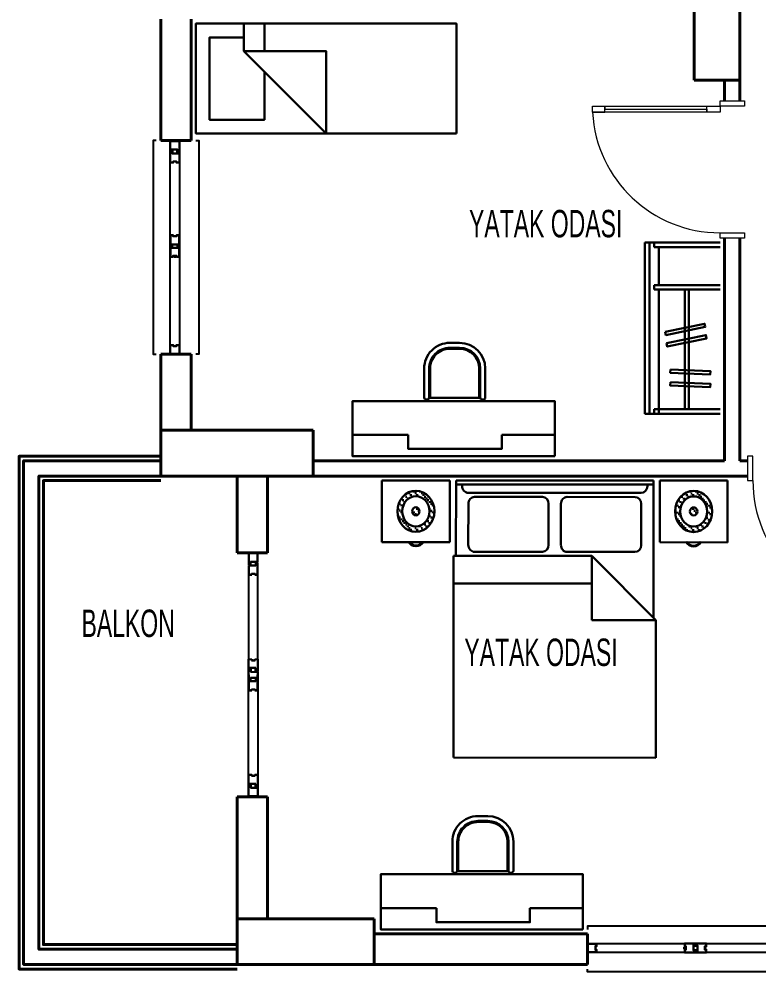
# Model space of a CAD drawing. Header units: millimetres. Extents: x 38 to 2313, y 33 to 1283.
# Drawn here: x 38 to 523, y 33 to 658 of the extents above; entities that cross this region are included whole.
import ezdxf

# ---------------------------------------------------------------- set-up
doc = ezdxf.new("R2010")
doc.units = ezdxf.units.MM
for name, color, linetype, lineweight in [('duvar_40', 45, 'Continuous', 40), ('PENC_25', 74, 'Continuous', 25), ('TEF', 145, 'Continuous', 30), ('yazı', 253, 'Continuous', 20)]:
    doc.layers.add(name, color=color, linetype=linetype, lineweight=lineweight)
doc.styles.add('ARIAL', font='Arial')

# ---------------------------------------------------------------- blocks, each defined once
blk = doc.blocks.new('1')
at = {"layer": 'duvar_40', "linetype": 'ByBlock', "elevation": -433.172157, "flags": 128}
for points in [[(410.504434, 37.91508), (410.504434, 57.91508)], [(550.504434, 37.91508), (550.504434, 57.91508)]]:
    blk.add_lwpolyline(points, dxfattribs=at)
at = {"layer": 'PENC_25'}
for p, q in [((416.479657, 51.706598, -433.172157), (535.965435, 51.706598, -433.172157)), ((535.965435, 45.706595, -433.172157), (416.479657, 45.706595, -433.172157))]:
    blk.add_line(p, q, dxfattribs=at)
at = {"layer": 'PENC_25', "elevation": -433.172157, "flags": 128}
for points in [[(550.504434, 60.91508), (550.504434, 62.91508), (410.504434, 62.91508), (410.504434, 60.91508)], [(550.504434, 34.91508), (550.504434, 32.998113), (410.504434, 32.998113), (410.504434, 34.91508)]]:
    blk.add_lwpolyline(points, dxfattribs=at)
for points in [[(410.504434, 51.706598), (410.504434, 45.706595), (410.504434, 45.706595)], [(416.479657, 45.706595), (410.504434, 45.706595), (410.504434, 51.706598), (416.479657, 51.706598), (416.479657, 49.706597), (415.779657, 49.706597), (415.779657, 47.706597), (416.479657, 47.706597)], [(416.279657, 45.906595), (410.679654, 45.906595), (410.679654, 51.506598), (416.279657, 51.506598), (416.279657, 49.906597), (415.579657, 49.906597), (415.579657, 47.506597), (416.279657, 47.506597)], [(474.141786, 45.706595), (482.141789, 45.706595), (482.141789, 47.206597), (480.141788, 47.206597), (480.141788, 51.706598), (474.141786, 51.706598), (474.141786, 49.706597), (474.841786, 49.706597), (474.841786, 47.706597), (474.141786, 47.706597)], [(474.341786, 45.906595), (481.941789, 45.906595), (481.941789, 47.006597), (479.941788, 47.006597), (479.941788, 51.506598), (474.341786, 51.506598), (474.341786, 49.906597), (475.041786, 49.906597), (475.041786, 47.506597), (474.341786, 47.506597)], [(488.441792, 51.706598), (480.441788, 51.706598), (480.441788, 50.206597), (482.441789, 50.206597), (482.441789, 45.706595), (488.441792, 45.706595), (488.441792, 47.706597), (487.741792, 47.706597), (487.741792, 49.706597), (488.441792, 49.706597)], [(488.241792, 51.506598), (480.641788, 51.506598), (480.641788, 50.406597), (482.641789, 50.406597), (482.641789, 45.906595), (488.241792, 45.906595), (488.241792, 47.506597), (487.541792, 47.506597), (487.541792, 49.906597), (488.241792, 49.906597)], [(535.965435, 51.706598), (544.179652, 51.706598), (544.179652, 50.206597), (542.179651, 50.206597), (542.179651, 45.706595), (535.965435, 45.706595), (535.965435, 47.706597), (536.665435, 47.706597), (536.665435, 49.706597), (535.965435, 49.706597)], [(536.165435, 51.506598), (543.979652, 51.506598), (543.979652, 50.406597), (541.979651, 50.406597), (541.979651, 45.906595), (536.165435, 45.906595), (536.165435, 47.506597), (536.865435, 47.506597), (536.865435, 49.906597), (536.165435, 49.906597)], [(550.504434, 45.706595), (542.479651, 45.706595), (542.479651, 47.206597), (544.479652, 47.206597), (544.479652, 51.706598), (550.504434, 51.706598), (550.504434, 48.706597)], [(550.079654, 45.906595), (542.679651, 45.906595), (542.679651, 47.006597), (544.679652, 47.006597), (544.679652, 51.506598), (550.079654, 51.506598), (550.079654, 49.906597), (550.079654, 47.506597)], [(550.504434, 51.706598), (550.504434, 45.706595)], [(473.941786, 49.206597), (474.841786, 49.206597), (474.841786, 48.206597), (473.941786, 48.206597)]]:
    blk.add_lwpolyline(points, close=True, dxfattribs=at)
blk = doc.blocks.new('kapı7')
at = {"layer": 'PENC_25', "lineweight": 20}
for p, q in [((409030.876912, -107974.352343), (409030.876912, -107970.879764)), ((409030.876912, -107970.879764), (409046.877057, -107970.879764)), ((409046.877006, -107970.879764), (409046.877006, -107974.352343)), ((408947.153507, -107978.352343), (408947.153507, -107974.352343)), ((409046.877006, -107974.352343), (409030.876912, -107974.352343)), ((409030.876912, -108060.879764), (409030.876912, -108057.407186)), ((409030.876912, -108057.407186), (409046.877006, -108057.407186)), ((409046.877006, -108057.407186), (409046.877006, -108060.879764)), ((409046.877057, -108060.879764), (409030.876912, -108060.879764))]:
    blk.add_line(p, q, dxfattribs=at)
at = {"layer": 'PENC_25', "lineweight": 20, "flags": 128}
blk.add_lwpolyline([(408947.153507, -107974.352343), (409030.876912, -107974.352343), (409030.876912, -107978.352343), (408947.153507, -107978.352343), (408955.225943, -107978.352343), (408955.225943, -107974.352343), (408955.225943, -107976.352343), (409022.31501, -107976.352343), (409022.31501, -107978.352343), (409022.31501, -107974.352343)], dxfattribs=at)
at = {"layer": 'PENC_25', "lineweight": 20}
blk.add_arc((409030.865611, -107973.605097), 83.80209, 183.247447, 270.007727, dxfattribs=at)
blk = doc.blocks.new('kapı8')
at = {"layer": 'PENC_25', "lineweight": 20}
for p, q in [((409048.973098, -108203.91274), (409048.973098, -108219.912885)), ((409052.445677, -108203.912791), (409048.973098, -108203.912791)), ((409052.445677, -108219.912885), (409052.445677, -108203.912791)), ((409135.50052, -108203.912936), (409135.50052, -108219.913029)), ((409138.973098, -108203.912936), (409135.50052, -108203.912936)), ((409138.973098, -108219.913029), (409138.973098, -108203.912885)), ((409048.973098, -108219.912885), (409052.445677, -108219.912885)), ((409135.50052, -108219.913029), (409138.973098, -108219.913029)), ((409131.50052, -108303.636435), (409135.50052, -108303.636435))]:
    blk.add_line(p, q, dxfattribs=at)
at = {"layer": 'PENC_25', "lineweight": 20, "flags": 128}
blk.add_lwpolyline([(409135.50052, -108303.636435), (409135.50052, -108219.913029), (409131.50052, -108219.913029), (409131.50052, -108303.636435), (409131.50052, -108295.563999), (409135.50052, -108295.563999), (409133.50052, -108295.563999), (409133.50052, -108228.474932), (409131.50052, -108228.474932), (409135.50052, -108228.474932)], dxfattribs=at)
at = {"layer": 'PENC_25', "lineweight": 20}
blk.add_arc((409136.247766, -108219.924187), 83.80209, 179.992273, 266.752553, dxfattribs=at)
blk = doc.blocks.new('pencere3')
at = {"layer": 'PENC_25'}
for p, q in [((408670.169053, -108130.937663), (408670.169053, -108011.451885)), ((408676.169056, -108011.451885), (408676.169056, -108130.937663))]:
    blk.add_line(p, q, dxfattribs=at)
at = {"layer": 'PENC_25', "flags": 128}
for points in [[(408660.960571, -107996.912886), (408658.960571, -107996.912886), (408658.960571, -108136.912886), (408660.960571, -108136.912886)], [(408686.960571, -107996.912886), (408688.877538, -107996.912886), (408688.877538, -108136.912886), (408686.960571, -108136.912886)]]:
    blk.add_lwpolyline(points, dxfattribs=at)
for points in [[(408670.169053, -107996.912886), (408676.169056, -107996.912886)], [(408676.169056, -107996.912886), (408676.169056, -108004.937669), (408674.669054, -108004.937669), (408674.669054, -108002.937668), (408670.169053, -108002.937668), (408670.169053, -107996.912886), (408673.169054, -107996.912886)], [(408675.969056, -107997.337665), (408675.969056, -108004.737669), (408674.869054, -108004.737669), (408674.869054, -108002.737668), (408670.369053, -108002.737668), (408670.369053, -107997.337665), (408671.969054, -107997.337665), (408674.369054, -107997.337665)], [(408670.169053, -108011.451885), (408670.169053, -108003.237668), (408671.669054, -108003.237668), (408671.669054, -108005.237669), (408676.169056, -108005.237669), (408676.169056, -108011.451885), (408674.169054, -108011.451885), (408674.169054, -108010.751885), (408672.169054, -108010.751885), (408672.169054, -108011.451885)], [(408670.369053, -108011.251885), (408670.369053, -108003.437668), (408671.469054, -108003.437668), (408671.469054, -108005.437669), (408675.969056, -108005.437669), (408675.969056, -108011.251885), (408674.369054, -108011.251885), (408674.369054, -108010.551885), (408671.969054, -108010.551885), (408671.969054, -108011.251885)], [(408670.169053, -108058.975528), (408670.169053, -108066.975531), (408671.669054, -108066.975531), (408671.669054, -108064.97553), (408676.169056, -108064.97553), (408676.169056, -108058.975528), (408674.169054, -108058.975528), (408674.169054, -108059.675528), (408672.169054, -108059.675528), (408672.169054, -108058.975528)], [(408670.369053, -108059.175528), (408670.369053, -108066.775531), (408671.469054, -108066.775531), (408671.469054, -108064.77553), (408675.969056, -108064.77553), (408675.969056, -108059.175528), (408674.369054, -108059.175528), (408674.369054, -108059.875528), (408671.969054, -108059.875528), (408671.969054, -108059.175528)], [(408676.169056, -108073.275533), (408676.169056, -108065.27553), (408674.669054, -108065.27553), (408674.669054, -108067.275531), (408670.169053, -108067.275531), (408670.169053, -108073.275533), (408672.169054, -108073.275533), (408672.169054, -108072.575533), (408674.169054, -108072.575533), (408674.169054, -108073.275533)], [(408675.969056, -108073.075533), (408675.969056, -108065.47553), (408674.869054, -108065.47553), (408674.869054, -108067.475531), (408670.369053, -108067.475531), (408670.369053, -108073.075533), (408671.969054, -108073.075533), (408671.969054, -108072.375533), (408674.369054, -108072.375533), (408674.369054, -108073.075533)], [(408672.669054, -108073.475533), (408672.669054, -108072.575533), (408673.669054, -108072.575533), (408673.669054, -108073.475533)], [(408676.169056, -108130.937663), (408676.169056, -108136.912886), (408670.169053, -108136.912886), (408670.169053, -108130.937663), (408672.169054, -108130.937663), (408672.169054, -108131.637663), (408674.169054, -108131.637663), (408674.169054, -108130.937663)], [(408675.969056, -108131.137663), (408675.969056, -108136.737666), (408670.369053, -108136.737666), (408670.369053, -108131.137663), (408671.969054, -108131.137663), (408671.969054, -108131.837663), (408674.369054, -108131.837663), (408674.369054, -108131.137663)], [(408670.169053, -108136.912886), (408676.169056, -108136.912886), (408676.169056, -108136.912886)]]:
    blk.add_lwpolyline(points, close=True, dxfattribs=at)
blk = doc.blocks.new('pencere5')
at = {"layer": 'PENC_25'}
for p, q in [((408727.589881, -108267.23477, -433.172157), (408721.589877, -108267.23477, -433.172157)), ((408721.589877, -108267.23477, -433.172157), (408721.589877, -108267.23477, -433.172157)), ((408721.589877, -108267.23477, -433.172157), (408727.589881, -108267.23477, -433.172157)), ((408721.589877, -108267.23477, -433.172157), (408721.589877, -108275.259553, -433.172157)), ((408724.589879, -108267.23477, -433.172157), (408721.589877, -108267.23477, -433.172157)), ((408721.789877, -108267.659549, -433.172157), (408721.789877, -108275.059553, -433.172157)), ((408723.389879, -108267.659549, -433.172157), (408721.789877, -108267.659549, -433.172157)), ((408722.889879, -108275.059553, -433.172157), (408722.889879, -108273.059552, -433.172157)), ((408722.889879, -108273.059552, -433.172157), (408727.389881, -108273.059552, -433.172157)), ((408725.789879, -108267.659549, -433.172157), (408723.389879, -108267.659549, -433.172157)), ((408723.389879, -108267.659549, -433.172157), (408723.389879, -108267.659549, -433.172157)), ((408727.589881, -108267.23477, -433.172157), (408724.589879, -108267.23477, -433.172157)), ((408724.589879, -108267.23477, -433.172157), (408724.589879, -108267.23477, -433.172157)), ((408724.589879, -108267.23477, -433.172157), (408724.589879, -108267.23477, -433.172157)), ((408724.589879, -108267.23477, -433.172157), (408724.589879, -108267.23477, -433.172157)), ((408727.389881, -108267.659549, -433.172157), (408725.789879, -108267.659549, -433.172157)), ((408725.789879, -108267.659549, -433.172157), (408725.789879, -108267.659549, -433.172157)), ((408727.389881, -108273.059552, -433.172157), (408727.389881, -108267.659549, -433.172157)), ((408727.589881, -108267.23477, -433.172157), (408727.589881, -108267.23477, -433.172157)), ((408727.589881, -108273.259552, -433.172157), (408727.589881, -108267.23477, -433.172157)), ((408721.589877, -108275.259553, -433.172157), (408723.089879, -108275.259553, -433.172157)), ((408726.089879, -108275.559553, -433.172157), (408721.589877, -108275.559553, -433.172157)), ((408721.589877, -108275.559553, -433.172157), (408721.589877, -108281.773769, -433.172157)), ((408721.789877, -108275.059553, -433.172157), (408722.889879, -108275.059553, -433.172157)), ((408726.289879, -108275.759553, -433.172157), (408721.789877, -108275.759553, -433.172157)), ((408721.789877, -108275.759553, -433.172157), (408721.789877, -108281.573769, -433.172157)), ((408723.089879, -108275.259553, -433.172157), (408723.089879, -108273.259552, -433.172157)), ((408723.089879, -108273.259552, -433.172157), (408727.589881, -108273.259552, -433.172157)), ((408727.589881, -108273.559552, -433.172157), (408726.089879, -108273.559552, -433.172157)), ((408726.089879, -108273.559552, -433.172157), (408726.089879, -108275.559553, -433.172157)), ((408727.389881, -108273.759552, -433.172157), (408726.289879, -108273.759552, -433.172157)), ((408726.289879, -108273.759552, -433.172157), (408726.289879, -108275.759553, -433.172157)), ((408727.389881, -108281.573769, -433.172157), (408727.389881, -108273.759552, -433.172157)), ((408727.589881, -108281.773769, -433.172157), (408727.589881, -108273.559552, -433.172157)), ((408721.589877, -108281.773769, -433.172157), (408723.589879, -108281.773769, -433.172157)), ((408721.589877, -108281.773769, -433.172157), (408721.589877, -108347.23477, -433.172157)), ((408721.789877, -108281.573769, -433.172157), (408723.389879, -108281.573769, -433.172157)), ((408723.389879, -108281.573769, -433.172157), (408723.389879, -108280.873769, -433.172157)), ((408723.389879, -108280.873769, -433.172157), (408725.789879, -108280.873769, -433.172157)), ((408723.589879, -108281.773769, -433.172157), (408723.589879, -108281.073769, -433.172157)), ((408723.589879, -108281.073769, -433.172157), (408725.589879, -108281.073769, -433.172157)), ((408725.589879, -108281.073769, -433.172157), (408725.589879, -108281.773769, -433.172157)), ((408725.589879, -108281.773769, -433.172157), (408727.589881, -108281.773769, -433.172157)), ((408725.789879, -108280.873769, -433.172157), (408725.789879, -108281.573769, -433.172157)), ((408725.789879, -108281.573769, -433.172157), (408727.389881, -108281.573769, -433.172157)), ((408727.589881, -108347.23477, -433.172157), (408727.589881, -108281.773769, -433.172157)), ((408721.589877, -108342.934768, -433.172157), (408721.589877, -108336.934766, -433.172157)), ((408721.589877, -108336.934766, -433.172157), (408723.589879, -108336.934766, -433.172157)), ((408721.789877, -108342.734768, -433.172157), (408721.789877, -108337.134766, -433.172157)), ((408721.789877, -108337.134766, -433.172157), (408723.389879, -108337.134766, -433.172157)), ((408723.389879, -108337.134766, -433.172157), (408723.389879, -108337.834766, -433.172157)), ((408723.389879, -108337.834766, -433.172157), (408725.789879, -108337.834766, -433.172157)), ((408723.589879, -108336.934766, -433.172157), (408723.589879, -108337.634766, -433.172157)), ((408723.589879, -108337.634766, -433.172157), (408725.589879, -108337.634766, -433.172157)), ((408725.589879, -108337.634766, -433.172157), (408725.589879, -108336.934766, -433.172157)), ((408725.589879, -108336.934766, -433.172157), (408727.589881, -108336.934766, -433.172157)), ((408725.789879, -108337.834766, -433.172157), (408725.789879, -108337.134766, -433.172157)), ((408725.789879, -108337.134766, -433.172157), (408727.389881, -108337.134766, -433.172157)), ((408727.389881, -108337.134766, -433.172157), (408727.389881, -108344.734769, -433.172157)), ((408727.589881, -108336.934766, -433.172157), (408727.589881, -108344.934769, -433.172157)), ((408726.089879, -108342.934768, -433.172157), (408721.589877, -108342.934768, -433.172157)), ((408721.589877, -108347.23477, -433.172157), (408721.589877, -108343.234768, -433.172157)), ((408721.589877, -108343.234768, -433.172157), (408723.089879, -108343.234768, -433.172157)), ((408721.589877, -108347.23477, -433.172157), (408721.589877, -108351.234771, -433.172157)), ((408721.589877, -108412.69577, -433.172157), (408721.589877, -108347.23477, -433.172157)), ((408726.289879, -108342.734768, -433.172157), (408721.789877, -108342.734768, -433.172157)), ((408721.789877, -108347.23477, -433.172157), (408721.789877, -108343.434768, -433.172157)), ((408721.789877, -108343.434768, -433.172157), (408722.889879, -108343.434768, -433.172157)), ((408721.789877, -108347.23477, -433.172157), (408721.789877, -108351.034771, -433.172157)), ((408722.889879, -108343.434768, -433.172157), (408722.889879, -108345.434769, -433.172157)), ((408722.889879, -108345.434769, -433.172157), (408727.389881, -108345.434769, -433.172157)), ((408723.089879, -108343.234768, -433.172157), (408723.089879, -108345.234769, -433.172157)), ((408723.089879, -108345.234769, -433.172157), (408727.589881, -108345.234769, -433.172157)), ((408726.089879, -108344.934769, -433.172157), (408726.089879, -108342.934768, -433.172157)), ((408727.589881, -108344.934769, -433.172157), (408726.089879, -108344.934769, -433.172157)), ((408726.289879, -108344.734769, -433.172157), (408726.289879, -108342.734768, -433.172157)), ((408727.389881, -108344.734769, -433.172157), (408726.289879, -108344.734769, -433.172157)), ((408727.389881, -108345.434769, -433.172157), (408727.389881, -108347.23477, -433.172157)), ((408727.389881, -108349.03477, -433.172157), (408727.389881, -108347.23477, -433.172157)), ((408727.589881, -108345.234769, -433.172157), (408727.589881, -108347.23477, -433.172157)), ((408727.589881, -108349.23477, -433.172157), (408727.589881, -108347.23477, -433.172157)), ((408727.589881, -108347.23477, -433.172157), (408727.589881, -108412.69577, -433.172157)), ((408721.589877, -108351.234771, -433.172157), (408723.089879, -108351.234771, -433.172157)), ((408726.089879, -108351.534771, -433.172157), (408721.589877, -108351.534771, -433.172157)), ((408721.589877, -108351.534771, -433.172157), (408721.589877, -108357.534773, -433.172157)), ((408721.789877, -108351.034771, -433.172157), (408722.889879, -108351.034771, -433.172157)), ((408726.289879, -108351.734771, -433.172157), (408721.789877, -108351.734771, -433.172157)), ((408721.789877, -108351.734771, -433.172157), (408721.789877, -108357.334773, -433.172157)), ((408722.889879, -108351.034771, -433.172157), (408722.889879, -108349.03477, -433.172157)), ((408722.889879, -108349.03477, -433.172157), (408727.389881, -108349.03477, -433.172157)), ((408723.089879, -108351.234771, -433.172157), (408723.089879, -108349.23477, -433.172157)), ((408723.089879, -108349.23477, -433.172157), (408727.589881, -108349.23477, -433.172157)), ((408727.589881, -108349.53477, -433.172157), (408726.089879, -108349.53477, -433.172157)), ((408726.089879, -108349.53477, -433.172157), (408726.089879, -108351.534771, -433.172157)), ((408727.389881, -108349.73477, -433.172157), (408726.289879, -108349.73477, -433.172157)), ((408726.289879, -108349.73477, -433.172157), (408726.289879, -108351.734771, -433.172157)), ((408727.389881, -108357.334773, -433.172157), (408727.389881, -108349.73477, -433.172157)), ((408727.589881, -108357.534773, -433.172157), (408727.589881, -108349.53477, -433.172157)), ((408721.589877, -108357.534773, -433.172157), (408723.589879, -108357.534773, -433.172157)), ((408721.789877, -108357.334773, -433.172157), (408723.389879, -108357.334773, -433.172157)), ((408723.389879, -108357.334773, -433.172157), (408723.389879, -108356.634773, -433.172157)), ((408723.389879, -108356.634773, -433.172157), (408725.789879, -108356.634773, -433.172157)), ((408723.589879, -108357.534773, -433.172157), (408723.589879, -108356.834773, -433.172157)), ((408723.589879, -108356.834773, -433.172157), (408725.589879, -108356.834773, -433.172157)), ((408725.589879, -108356.834773, -433.172157), (408725.589879, -108357.534773, -433.172157)), ((408725.589879, -108357.534773, -433.172157), (408727.589881, -108357.534773, -433.172157)), ((408725.789879, -108356.634773, -433.172157), (408725.789879, -108357.334773, -433.172157)), ((408725.789879, -108357.334773, -433.172157), (408727.389881, -108357.334773, -433.172157)), ((408721.589877, -108418.909986, -433.172157), (408721.589877, -108412.69577, -433.172157)), ((408721.589877, -108412.69577, -433.172157), (408723.589879, -108412.69577, -433.172157)), ((408721.789877, -108418.709986, -433.172157), (408721.789877, -108412.89577, -433.172157)), ((408721.789877, -108412.89577, -433.172157), (408723.389879, -108412.89577, -433.172157)), ((408723.389879, -108412.89577, -433.172157), (408723.389879, -108413.59577, -433.172157)), ((408723.389879, -108413.59577, -433.172157), (408725.789879, -108413.59577, -433.172157)), ((408723.589879, -108412.69577, -433.172157), (408723.589879, -108413.39577, -433.172157)), ((408723.589879, -108413.39577, -433.172157), (408725.589879, -108413.39577, -433.172157)), ((408725.589879, -108413.39577, -433.172157), (408725.589879, -108412.69577, -433.172157)), ((408725.589879, -108412.69577, -433.172157), (408727.589881, -108412.69577, -433.172157)), ((408725.789879, -108413.59577, -433.172157), (408725.789879, -108412.89577, -433.172157)), ((408725.789879, -108412.89577, -433.172157), (408727.389881, -108412.89577, -433.172157)), ((408727.389881, -108412.89577, -433.172157), (408727.389881, -108420.709988, -433.172157)), ((408727.589881, -108412.69577, -433.172157), (408727.589881, -108420.909988, -433.172157)), ((408726.089879, -108418.909986, -433.172157), (408721.589877, -108418.909986, -433.172157)), ((408721.589877, -108427.23477, -433.172157), (408721.589877, -108419.209986, -433.172157)), ((408721.589877, -108419.209986, -433.172157), (408723.089879, -108419.209986, -433.172157)), ((408726.289879, -108418.709986, -433.172157), (408721.789877, -108418.709986, -433.172157)), ((408721.789877, -108426.80999, -433.172157), (408721.789877, -108419.409986, -433.172157)), ((408721.789877, -108419.409986, -433.172157), (408722.889879, -108419.409986, -433.172157)), ((408722.889879, -108419.409986, -433.172157), (408722.889879, -108421.409988, -433.172157)), ((408722.889879, -108421.409988, -433.172157), (408727.389881, -108421.409988, -433.172157)), ((408723.089879, -108419.209986, -433.172157), (408723.089879, -108421.209988, -433.172157)), ((408723.089879, -108421.209988, -433.172157), (408727.589881, -108421.209988, -433.172157)), ((408726.089879, -108420.909988, -433.172157), (408726.089879, -108418.909986, -433.172157)), ((408727.589881, -108420.909988, -433.172157), (408726.089879, -108420.909988, -433.172157)), ((408726.289879, -108420.709988, -433.172157), (408726.289879, -108418.709986, -433.172157)), ((408727.389881, -108420.709988, -433.172157), (408726.289879, -108420.709988, -433.172157)), ((408727.389881, -108421.409988, -433.172157), (408727.389881, -108426.80999, -433.172157)), ((408727.589881, -108421.209988, -433.172157), (408727.589881, -108427.23477, -433.172157)), ((408727.589881, -108427.23477, -433.172157), (408721.589877, -108427.23477, -433.172157)), ((408721.589877, -108427.23477, -433.172157), (408721.589877, -108427.23477, -433.172157)), ((408721.589877, -108427.23477, -433.172157), (408727.589881, -108427.23477, -433.172157)), ((408724.589879, -108427.23477, -433.172157), (408721.589877, -108427.23477, -433.172157)), ((408723.389879, -108426.80999, -433.172157), (408721.789877, -108426.80999, -433.172157)), ((408725.789879, -108426.80999, -433.172157), (408723.389879, -108426.80999, -433.172157)), ((408723.389879, -108426.80999, -433.172157), (408723.389879, -108426.80999, -433.172157)), ((408727.589881, -108427.23477, -433.172157), (408724.589879, -108427.23477, -433.172157)), ((408724.589879, -108427.23477, -433.172157), (408724.589879, -108427.23477, -433.172157)), ((408724.589879, -108427.23477, -433.172157), (408724.589879, -108427.23477, -433.172157)), ((408724.589879, -108427.23477, -433.172157), (408724.589879, -108427.23477, -433.172157)), ((408727.389881, -108426.80999, -433.172157), (408725.789879, -108426.80999, -433.172157)), ((408725.789879, -108426.80999, -433.172157), (408725.789879, -108426.80999, -433.172157)), ((408727.589881, -108427.23477, -433.172157), (408727.589881, -108427.23477, -433.172157))]:
    blk.add_line(p, q, dxfattribs=at)
blk = doc.blocks.new('YAT80')
at = {"flags": 128}
blk.add_lwpolyline([(80, -190), (80, 0), (0, 0), (0, -190)], close=True, dxfattribs=at)
for points in [[(35, -50), (70, -50), (70, -10), (10, -10), (10, -35)], [(0, -35), (20, -35), (80, -95), (20, -95), (20, -35)], [(0, -50), (20, -50)]]:
    blk.add_lwpolyline(points, dxfattribs=at)
blk = doc.blocks.new('KSDLFGD')
at = {"layer": 'TEF'}
for p, q in [((134866.600126, -16275.379659), (134817.296422, -16275.379659)), ((134817.296422, -16275.379659), (134817.296422, -16387.673889)), ((134820.330496, -16275.379659), (134820.330496, -16387.673889)), ((134823.36457, -16278.413733), (134823.36457, -16275.379659)), ((134866.600126, -16278.413733), (134823.36457, -16278.413733)), ((134826.398644, -16278.413733), (134826.398644, -16303.170751)), ((134826.398644, -16279.260006), (134826.398644, -16303.170751)), ((134866.600126, -16303.170751), (134823.36457, -16303.170751)), ((134823.36457, -16303.170751), (134823.36457, -16306.204826)), ((134866.600126, -16306.204826), (134823.36457, -16306.204826)), ((134826.398644, -16306.204826), (134826.398644, -16387.673889)), ((134843.524714, -16306.204826), (134843.524714, -16384.639815)), ((134846.159498, -16306.204826), (134846.159498, -16384.639815)), ((134866.600126, -16384.639815), (134823.36457, -16384.639815)), ((134823.36457, -16384.639815), (134823.36457, -16387.673889)), ((134866.600126, -16387.673889), (134817.296422, -16387.673889))]:
    blk.add_line(p, q, dxfattribs=at)
at = {"layer": 'TEF', "flags": 128}
for points in [[(134830.684838, -16333.87928), (134856.481654, -16328.519177), (134856.928555, -16330.669996), (134831.131739, -16336.030099), (134830.684838, -16333.87928)], [(134831.563103, -16341.348265), (134857.359919, -16335.988161), (134857.80682, -16338.138981), (134832.010003, -16343.499084), (134831.563103, -16341.348265)], [(134834.00058, -16358.506893), (134860.327309, -16359.560359), (134860.239476, -16361.75536), (134833.912747, -16360.701894), (134834.00058, -16358.506893)], [(134834.00058, -16366.867322), (134860.327309, -16367.920787), (134860.239476, -16370.115788), (134833.912747, -16369.062323), (134834.00058, -16366.867322)]]:
    blk.add_lwpolyline(points, dxfattribs=at)
blk = doc.blocks.new('kljdfkdlfkşdfglk')
at = {"layer": 'TEF'}
for p, q in [((50363.007499, 6162.783454), (50363.007499, 6140.062408)), ((50364.540832, 6164.316787), (50365.307499, 6164.316787)), ((50366.840832, 6162.783454), (50366.840832, 6140.062408)), ((50405.940832, 6163.062408), (50367.607499, 6163.062408)), ((50367.607499, 6163.062408), (50367.607499, 6140.062408)), ((50405.940832, 6140.062408), (50405.940832, 6163.062408)), ((50406.707499, 6140.062408), (50406.707499, 6162.783454)), ((50408.240832, 6164.316787), (50409.007499, 6164.316787)), ((50410.540832, 6140.062408), (50410.540832, 6162.783454)), ((50382.940832, 6124.729075), (50390.607499, 6124.729075)), ((50382.940832, 6123.962408), (50390.607499, 6123.962408)), ((50382.940832, 6120.129075), (50390.607499, 6120.129075))]:
    blk.add_line(p, q, dxfattribs=at)
at = {"layer": 'TEF', "flags": 128}
blk.add_lwpolyline([(50308.842059, 6208.377787), (50308.842059, 6165.473303), (50466.28789, 6165.473303), (50466.28789, 6208.377787)], close=True, dxfattribs=at)
at = {"layer": 'TEF', "ltscale": 0.3, "flags": 128}
for points in [[(50350.117581, 6191.797921), (50350.117581, 6202.774942), (50422.998075, 6202.774942), (50422.998075, 6191.797921)], [(50308.842059, 6191.797921), (50350.117581, 6191.797921)], [(50422.998075, 6191.797921), (50466.28789, 6191.797921)]]:
    blk.add_lwpolyline(points, dxfattribs=at)
at = {"layer": 'TEF', "flags": 128}
for points in [[(50367.607499, 6150.858833), (50366.840832, 6150.858833)], [(50406.707499, 6150.858833), (50405.940832, 6150.858833)]]:
    blk.add_lwpolyline(points, dxfattribs=at)
at = {"layer": 'TEF'}
for centre, radius, start, end in [((50364.540832, 6162.783454), 1.533333, 90, 180), ((50365.307499, 6162.783454), 1.533333, 0, 90), ((50408.240832, 6162.783454), 1.533333, 90, 180), ((50409.007499, 6162.783454), 1.533333, 0, 90), ((50382.940832, 6140.062408), 19.933333, 180, 270), ((50382.940832, 6140.062408), 16.1, 180, 270), ((50382.940832, 6140.062408), 15.333333, 180, 270), ((50390.607499, 6140.062408), 16.1, 270, 0), ((50390.607499, 6140.062408), 15.333333, 270, 0), ((50390.607499, 6140.062408), 19.933333, 270, 0)]:
    blk.add_arc(centre, radius, start, end, dxfattribs=at)
blk = doc.blocks.new('FGFGF')
at = {"layer": 'TEF'}
h = blk.add_hatch(dxfattribs=at)
h.set_pattern_fill('CROSS', color=256, scale=0.4, angle=180, style=0, pattern_type=2)
h.set_pattern_definition([(90.030685, (441.3744, 11359.7425), (2.53877536, 2.28735998), [1.143, -3.429]), (0.030685, (442.0097, 11359.1713), (2.5412239, -2.28463937), [1.27, -3.81])])
h.paths.add_polyline_path([(-756.25, -12122.83), (-756.42, -12120.83), (-756.91, -12118.88), (-757.72, -12117.02), (-758.81, -12115.3), (-760.17, -12113.74), (-761.77, -12112.38), (-763.57, -12111.25), (-765.54, -12110.36), (-767.64, -12109.74), (-769.82, -12109.4), (-772.05, -12109.36), (-774.28, -12109.62), (-776.44, -12110.17), (-778.5, -12111.02), (-780.39, -12112.13), (-782.08, -12113.5), (-783.52, -12115.07), (-784.68, -12116.82), (-785.53, -12118.71), (-786.06, -12120.67), (-786.25, -12122.68), (-786.11, -12124.69), (-785.65, -12126.64), (-784.87, -12128.51), (-783.8, -12130.24), (-782.46, -12131.82), (-780.88, -12133.19), (-779.09, -12134.35), (-777.14, -12135.26), (-775.05, -12135.9), (-772.86, -12136.26), (-770.64, -12136.33), (-768.41, -12136.09), (-766.24, -12135.56), (-764.17, -12134.74), (-762.26, -12133.64), (-760.55, -12132.3), (-759.09, -12130.74), (-757.91, -12129), (-757.03, -12127.13), (-756.48, -12125.16), (-756.26, -12123.16)])
h.paths.add_polyline_path([(-760.25, -12122.83), (-760.38, -12121.37), (-760.74, -12119.94), (-761.33, -12118.57), (-762.13, -12117.31), (-763.13, -12116.17), (-764.3, -12115.17), (-765.62, -12114.34), (-767.06, -12113.69), (-768.6, -12113.23), (-770.21, -12112.98), (-771.84, -12112.95), (-773.47, -12113.14), (-775.06, -12113.55), (-776.57, -12114.17), (-777.96, -12114.99), (-779.2, -12115.99), (-780.25, -12117.14), (-781.1, -12118.43), (-781.73, -12119.81), (-782.11, -12121.25), (-782.25, -12122.72), (-782.15, -12124.19), (-781.81, -12125.63), (-781.24, -12127), (-780.45, -12128.27), (-779.47, -12129.42), (-778.31, -12130.43), (-777, -12131.28), (-775.57, -12131.95), (-774.03, -12132.42), (-772.44, -12132.68), (-770.8, -12132.73), (-769.17, -12132.56), (-767.58, -12132.17), (-766.06, -12131.57), (-764.66, -12130.76), (-763.41, -12129.78), (-762.33, -12128.63), (-761.47, -12127.36), (-760.82, -12125.98), (-760.42, -12124.54), (-760.26, -12123.07)])
h.paths.add_polyline_path([(-768.25, -12122.84), (-768.29, -12122.44), (-768.39, -12122.05), (-768.55, -12121.68), (-768.77, -12121.33), (-769.04, -12121.02), (-769.36, -12120.75), (-769.72, -12120.52), (-770.11, -12120.34), (-770.53, -12120.22), (-770.97, -12120.15), (-771.41, -12120.14), (-771.86, -12120.19), (-772.29, -12120.31), (-772.7, -12120.47), (-773.08, -12120.7), (-773.42, -12120.97), (-773.71, -12121.29), (-773.94, -12121.64), (-774.11, -12122.01), (-774.22, -12122.41), (-774.25, -12122.81), (-774.23, -12123.21), (-774.13, -12123.6), (-773.98, -12123.97), (-773.76, -12124.32), (-773.5, -12124.63), (-773.18, -12124.91), (-772.82, -12125.14), (-772.43, -12125.32), (-772.01, -12125.45), (-771.58, -12125.52), (-771.13, -12125.54), (-770.69, -12125.49), (-770.25, -12125.38), (-769.84, -12125.22), (-769.46, -12125), (-769.11, -12124.73), (-768.82, -12124.42), (-768.59, -12124.07), (-768.41, -12123.7), (-768.3, -12123.3), (-768.26, -12122.9)])
h.paths.add_polyline_path([(-756.36, -11920.33), (-756.53, -11918.33), (-757.02, -11916.38), (-757.82, -11914.52), (-758.92, -11912.8), (-760.28, -11911.24), (-761.88, -11909.88), (-763.68, -11908.75), (-765.65, -11907.86), (-767.75, -11907.24), (-769.93, -11906.9), (-772.16, -11906.86), (-774.38, -11907.12), (-776.55, -11907.67), (-778.61, -11908.52), (-780.5, -11909.63), (-782.19, -11911), (-783.63, -11912.57), (-784.79, -11914.32), (-785.64, -11916.21), (-786.17, -11918.17), (-786.36, -11920.18), (-786.22, -11922.19), (-785.76, -11924.14), (-784.98, -11926.01), (-783.91, -11927.74), (-782.57, -11929.32), (-780.99, -11930.69), (-779.2, -11931.85), (-777.24, -11932.76), (-775.15, -11933.4), (-772.97, -11933.76), (-770.75, -11933.83), (-768.52, -11933.59), (-766.35, -11933.06), (-764.28, -11932.24), (-762.37, -11931.14), (-760.66, -11929.8), (-759.2, -11928.24), (-758.02, -11926.5), (-757.14, -11924.63), (-756.59, -11922.66), (-756.37, -11920.66)])
h.paths.add_polyline_path([(-760.36, -11920.33), (-760.49, -11918.87), (-760.85, -11917.44), (-761.43, -11916.07), (-762.24, -11914.81), (-763.23, -11913.67), (-764.41, -11912.67), (-765.73, -11911.84), (-767.17, -11911.19), (-768.71, -11910.73), (-770.31, -11910.48), (-771.95, -11910.45), (-773.58, -11910.64), (-775.17, -11911.05), (-776.67, -11911.67), (-778.07, -11912.49), (-779.3, -11913.49), (-780.36, -11914.64), (-781.21, -11915.93), (-781.83, -11917.31), (-782.22, -11918.75), (-782.36, -11920.23), (-782.26, -11921.69), (-781.92, -11923.13), (-781.35, -11924.5), (-780.56, -11925.77), (-779.58, -11926.92), (-778.42, -11927.93), (-777.11, -11928.78), (-775.68, -11929.45), (-774.14, -11929.92), (-772.54, -11930.18), (-770.91, -11930.23), (-769.28, -11930.06), (-767.69, -11929.67), (-766.17, -11929.07), (-764.77, -11928.26), (-763.52, -11927.28), (-762.44, -11926.13), (-761.58, -11924.86), (-760.93, -11923.48), (-760.53, -11922.04), (-760.37, -11920.57)])
h.paths.add_polyline_path([(-768.36, -11920.34), (-768.4, -11919.94), (-768.49, -11919.55), (-768.66, -11919.18), (-768.87, -11918.83), (-769.15, -11918.52), (-769.47, -11918.25), (-769.83, -11918.02), (-770.22, -11917.84), (-770.64, -11917.72), (-771.08, -11917.65), (-771.52, -11917.64), (-771.97, -11917.69), (-772.4, -11917.81), (-772.81, -11917.97), (-773.19, -11918.2), (-773.53, -11918.47), (-773.82, -11918.79), (-774.05, -11919.14), (-774.22, -11919.51), (-774.32, -11919.91), (-774.36, -11920.31), (-774.33, -11920.71), (-774.24, -11921.1), (-774.09, -11921.47), (-773.87, -11921.82), (-773.6, -11922.13), (-773.29, -11922.41), (-772.93, -11922.64), (-772.54, -11922.82), (-772.12, -11922.95), (-771.68, -11923.02), (-771.24, -11923.04), (-770.79, -11922.99), (-770.36, -11922.88), (-769.95, -11922.72), (-769.56, -11922.5), (-769.22, -11922.23), (-768.93, -11921.92), (-768.69, -11921.57), (-768.52, -11921.2), (-768.41, -11920.8), (-768.36, -11920.4)])
for p, q in [((-793.88, -11895.6), (-748.88, -11895.58)), ((-793.85, -11945.1), (-793.88, -11895.6)), ((-748.88, -11895.58), (-748.85, -11945.08)), ((-748.85, -11945.08), (-793.85, -11945.1)), ((-738.85, -11949.57), (-793.85, -11949.6)), ((-793.85, -11949.6), (-793.77, -12093.6)), ((-790.85, -11949.6), (-790.77, -12093.6)), ((-591.85, -11947.69), (-738.85, -11947.77)), ((-738.85, -11947.77), (-738.79, -12048.54)), ((-718.85, -11947.76), (-718.79, -12048.53)), ((-591.77, -12095.29), (-591.85, -11947.69)), ((-790.84, -11954.1), (-789.84, -11954.1)), ((-784.84, -11958.6), (-784.77, -12084.6)), ((-781.81, -12012.59), (-781.84, -11963.09)), ((-776.84, -11958.59), (-746.84, -11958.58)), ((-741.84, -11963.07), (-741.81, -12012.57)), ((-746.81, -12017.08), (-776.81, -12017.09)), ((-746.81, -12026.08), (-776.81, -12026.09)), ((-781.8, -12030.59), (-781.78, -12080.09)), ((-741.78, -12080.07), (-741.8, -12030.57)), ((-738.79, -12048.54), (-692.15, -12048.51)), ((-738.79, -12048.54), (-692.13, -12095.35)), ((-692.13, -12095.35), (-692.15, -12048.51)), ((-776.77, -12084.59), (-746.77, -12084.58)), ((-793.77, -12093.6), (-693.92, -12093.55)), ((-789.77, -12089.1), (-790.77, -12089.1)), ((-692.13, -12095.35), (-591.77, -12095.29)), ((-748.77, -12098.08), (-793.77, -12098.1)), ((-793.77, -12098.1), (-793.74, -12147.6)), ((-748.74, -12147.58), (-748.77, -12098.08)), ((-793.74, -12147.6), (-748.74, -12147.58))]:
    blk.add_line(p, q, dxfattribs=at)
for centre, major_axis in [((-771.36, -11920.34), (15, 0.01)), ((-771.36, -11920.34), (11, 0.01)), ((-771.36, -11920.34), (3, 0)), ((-771.25, -12122.84), (15, 0.01)), ((-771.25, -12122.84), (11, 0.01)), ((-771.25, -12122.84), (3, 0))]:
    blk.add_ellipse(centre, major_axis=major_axis, ratio=0.9, dxfattribs=at)
for centre, major_axis, start_param, end_param in [((-753.36, -11920.33), (7.5, 0), 5.306139, 7.260232), ((-753.36, -11920.33), (7, 0), 5.359292, 7.207079), ((-789.84, -11958.6), (5, 0), 6.283185, 7.853982), ((-776.84, -11963.09), (5, 0), 1.570796, 3.141593), ((-746.84, -11963.08), (5, 0), 6.283185, 7.853982), ((-776.81, -12012.59), (5, 0), 3.141593, 4.712389), ((-746.81, -12012.58), (5, 0), 4.712389, 6.283185), ((-776.8, -12030.59), (5, 0), 1.570796, 3.141593), ((-746.8, -12030.58), (5, 0), 6.283185, 7.853982), ((-776.78, -12080.09), (5, 0), 3.141593, 4.712389), ((-746.78, -12080.08), (5, 0), 4.712389, 6.283185), ((-789.77, -12084.6), (5, 0), 4.712389, 6.283185), ((-753.25, -12122.83), (7.5, 0), 5.306139, 7.260232), ((-753.25, -12122.83), (7, 0), 5.359292, 7.207079)]:
    blk.add_ellipse(centre, major_axis=major_axis, ratio=0.9, start_param=start_param, end_param=end_param, dxfattribs=at)

msp = doc.modelspace()

# ---------------------------------------------------------------- linework, layer by layer
at = {"layer": 'duvar_40', "linetype": 'ByBlock'}
for p, q in [((480.420829, 617.915077), (480.420829, 687.915077)), ((510.420829, 687.915077), (510.420829, 617.915077)), ((130.504434, 657.915077), (130.504401, 578.236976)), ((150.504434, 657.915069), (150.504401, 578.236976)), ((510.420829, 617.915077), (480.420829, 617.915077)), ((500.420829, 617.915077), (500.420829, 604.270097)), ((510.420829, 617.915077), (510.420829, 604.270097)), ((500.420829, 514.270097), (500.420829, 368.236926)), ((510.420829, 514.270097), (510.420829, 368.236926)), ((130.504343, 438.236976), (130.504322, 388.236976)), ((150.504343, 438.236976), (150.504322, 388.236967)), ((130.504322, 358.236976), (130.504322, 388.236976)), ((130.504322, 388.236976), (230.504322, 388.236976)), ((230.504322, 388.236976), (230.504322, 358.236976)), ((230.504322, 368.236926), (500.420829, 368.236926)), ((510.420829, 368.236926), (515.51687, 368.236926)), ((230.504322, 358.236976), (130.504322, 358.236976)), ((180.504434, 358.236926), (180.504434, 307.91508, -75.082267)), ((200.504434, 358.236926), (200.504434, 307.91508, -75.082267)), ((230.504322, 358.236926), (515.51687, 358.236926)), ((180.504434, 307.91508, -433.172157), (200.504434, 307.91508, -433.172157)), ((180.504434, 147.91508, -313.808861), (180.504434, 67.91508, -433.172157)), ((180.504434, 147.91508, -433.172157), (200.504434, 147.91508, -433.172157)), ((200.504434, 147.91508, -313.808861), (200.504434, 67.91508, -433.172157)), ((180.504434, 37.91508, -433.172157), (180.504434, 67.91508, -433.172157)), ((180.504434, 67.91508, -433.172157), (270.504434, 67.91508, -433.172157)), ((270.504434, 67.91508, -433.172157), (270.504434, 37.91508, -433.172157)), ((270.504434, 57.91508, -433.172157), (410.504434, 57.91508, -298.382444)), ((270.504434, 37.91508, -433.172157), (180.504434, 37.91508, -433.172157)), ((270.504434, 37.91508, -433.172157), (410.504434, 37.91508, -298.382444))]:
    msp.add_line(p, q, dxfattribs=at)
at = {"layer": 'duvar_40', "linetype": 'ByBlock', "flags": 128}
for points in [[(150.504343, 578.236976), (130.504343, 578.236976)], [(150.504343, 438.236976), (130.504343, 438.236976)]]:
    msp.add_lwpolyline(points, dxfattribs=at)
at = {"layer": 'duvar_40', "linetype": 'ByBlock', "elevation": -433.172157, "flags": 128}
for points in [[(180.504434, 34.91508), (37.504434, 34.91508), (37.504434, 371.236926), (130.504322, 371.236926)], [(180.504434, 37.91508), (40.504434, 37.91508), (40.504434, 368.236926), (130.504322, 368.236926)], [(180.504434, 47.91508), (50.504434, 47.91508), (50.504434, 358.236926), (130.504322, 358.236926)], [(180.504434, 50.91508), (53.504434, 50.91508), (53.504434, 355.236926), (130.504322, 355.236926)]]:
    msp.add_lwpolyline(points, dxfattribs=at)

# ---------------------------------------------------------------- block references
msp.add_blockref('1', (0, 0))
at = {"layer": 'PENC_25', "linetype": 'ByBlock'}
for name in ['kapı7', 'pencere3', 'kapı8', 'pencere5']:
    msp.add_blockref(name, (-408533.456228, 108575.149861), dxfattribs=at)
at = {"layer": 'TEF', "linetype": 'ByBlock', "xscale": -0.9, "yscale": 0.9, "zscale": 0.9, "rotation": 90}
msp.add_blockref('YAT80', (153.504433, 654.915077), dxfattribs=at)
at = {"layer": 'TEF'}
msp.add_blockref('KSDLFGD', (-134369.179297, 16786.657904), dxfattribs=at)
at = {"layer": 'TEF', "xscale": -0.842105, "yscale": -0.842105, "zscale": -0.842105}
for p in [(42754.293823, 5599.344536), (42772.77276, 5289.022689)]:
    msp.add_blockref('kljdfkdlfkşdfglk', p, dxfattribs=at)
at = {"layer": 'TEF', "xscale": -0.9, "yscale": 0.9, "zscale": 0.9, "rotation": 90}
msp.add_blockref('FGFGF', (-10430.444681, -359.130102), dxfattribs=at)

# ---------------------------------------------------------------- texts
at = {"layer": 'yazı', "style": 'ARIAL', "width": 0.6}
for s, p in [('YATAK ODASI', (332.728944, 514.767504)), ('BALKON', (78.46442, 252.665921)), ('YATAK ODASI', (329.650337, 233.63387))]:
    msp.add_text(s, height=18, dxfattribs=at).set_placement(p)

doc.saveas('drawing.dxf')
